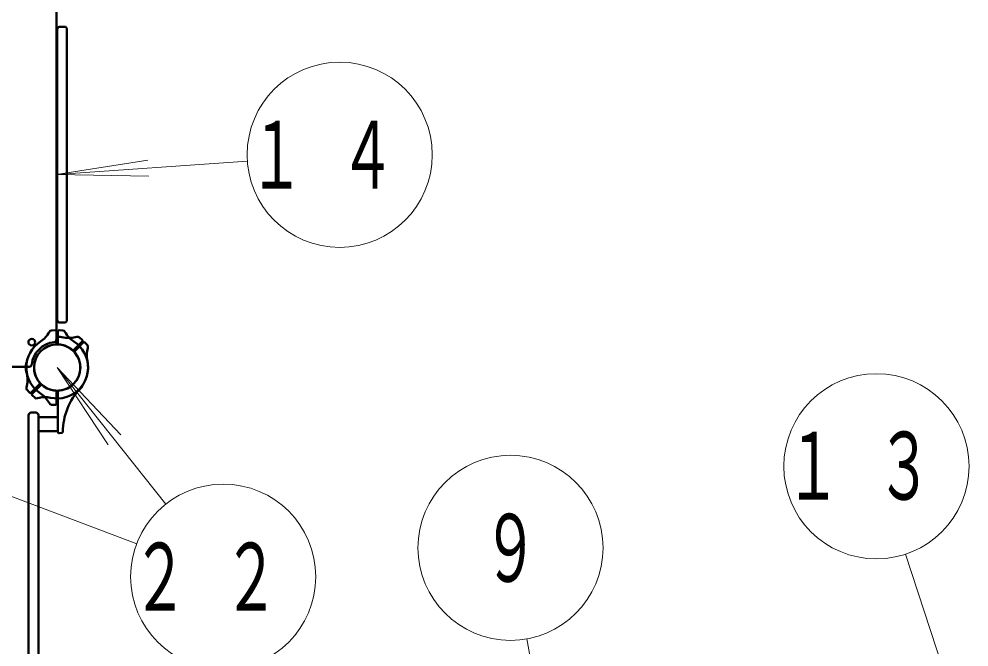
# Model space of a CAD drawing. Units: millimetres on the paper, scale 1:60. Extents: x -385 to 0, y -594 to 267.
# Drawn here: x -256.59 to -225.81, y 130.66 to 151.01 of the extents above; entities that cross this region are included whole.
import ezdxf
from ezdxf.enums import TextEntityAlignment as Align

# ---------------------------------------------------------------- set-up
doc = ezdxf.new("R2010")
doc.units = ezdxf.units.MM
doc.layers.add('LY_1', color=140, linetype='Continuous', lineweight=50)
doc.styles.add('ＭＳ ゴシック', font='')
doc.styles.get('ＭＳ ゴシック').set_extended_font_data('MS Gothic')

msp = doc.modelspace()

# ---------------------------------------------------------------- linework, layer by layer
at = {"layer": 'LY_1'}
for p, q in [((-255.381, 145.967), (-255.381, 151.307)), ((-255.356, 141.259), (-255.356, 150.675)), ((-255.123, 150.759), (-255.273, 150.759)), ((-255.04, 141.259), (-255.04, 150.675)), ((-255.381, 145.967), (-255.381, 140.627)), ((-255.123, 141.175), (-255.273, 141.175)), ((-255.416, 140.924), (-255.547, 140.92)), ((-255.381, 140.498), (-255.381, 140.891)), ((-255.331, 140.498), (-255.331, 140.891)), ((-255.297, 140.924), (-255.176, 140.92)), ((-254.822, 140.287), (-254.544, 140.565)), ((-254.786, 140.252), (-254.509, 140.529)), ((-254.545, 140.613), (-254.634, 140.695)), ((-254.461, 140.529), (-254.378, 140.44)), ((-256.342, 139.884), (-256.345, 139.884)), ((-261.606, 139.742), (-256.267, 139.742)), ((-256.342, 139.55), (-256.345, 139.55)), ((-255.926, 139.182), (-256.204, 138.905)), ((-256.252, 138.906), (-256.341, 139.001)), ((-255.891, 139.147), (-256.169, 138.869)), ((-255.381, 138.936), (-255.381, 138.543)), ((-255.331, 138.936), (-255.331, 137.626)), ((-254.777, 138.902), (-254.775, 138.9)), ((-254.541, 139.138), (-254.539, 139.136)), ((-256.168, 138.821), (-256.072, 138.732)), ((-256.198, 138.259), (-256.048, 138.259)), ((-255.416, 138.51), (-255.537, 138.514)), ((-256.281, 138.175), (-256.281, 128.759)), ((-255.965, 138.175), (-255.965, 128.759)), ((-255.331, 138.11), (-255.965, 138.11)), ((-255.331, 137.657), (-255.965, 137.657)), ((-255.296, 137.593), (-255.209, 137.598))]:
    msp.add_line(p, q, dxfattribs=at)
at = {"layer": 'LY_1', "color": 7, "lineweight": 13}
for p, q in [((-255.381, 145.967), (-252.418, 146.437)), ((-249.194, 146.401), (-255.381, 145.967)), ((-255.381, 145.967), (-252.382, 145.915)), ((-252.78, 134.003), (-267.856, 139.717)), ((-255.356, 139.717), (-253.293, 137.539)), ((-255.356, 139.717), (-253.703, 137.214)), ((-251.84, 135.289), (-255.356, 139.717)), ((-227.868, 133.67), (-225.846, 127.53)), ((-240.136, 130.924), (-238.981, 124.487))]:
    msp.add_line(p, q, dxfattribs=at)
for centre in [(-246.201, 146.611), (-228.807, 136.519), (-240.666, 133.877), (-249.975, 132.94)]:
    msp.add_circle(centre, 3, dxfattribs=at)
at = {"layer": 'LY_1'}
msp.add_circle((-256.181, 140.542), 0.108, dxfattribs=at)
for centre, radius, start, end in [((-255.273, 150.675), 0.0833, 90, 180), ((-255.123, 150.675), 0.0833, 0, 90), ((-255.273, 141.259), 0.0833, 180, 270), ((-255.123, 141.259), 0.0833, 270, 0), ((-256.348, 141.259), 0.833, 302.7272, 332.5412), ((-255.534, 140.837), 0.0833, 92, 152.5412), ((-255.415, 140.891), 0.0333, 0, 92), ((-255.356, 139.717), 1, 77.7272, 91.4325), ((-255.298, 140.891), 0.0333, 88, 180), ((-255.179, 140.837), 0.0833, 27.4588, 88), ((-255.179, 140.837), 0.0833, 27.4588, 88), ((-254.967, 141.509), 0.833, 257.7272, 287.5412), ((-254.365, 141.259), 0.833, 207.4588, 237.2728), ((-254.69, 140.634), 0.0833, 47, 107.5412), ((-255.356, 139.717), 1, 122.7272, 180), ((-255.356, 139.717), 0.833, 96.7872, 173.2128), ((-255.356, 139.717), 0.75, 94.2707, 180), ((-255.356, 139.717), 0.75, 49.2707, 135), ((-255.465, 140.627), 0.0833, 276.7872, 0), ((-255.415, 140.498), 0.0333, 274.2707, 0), ((-255.298, 140.498), 0.0333, 180, 265.7293), ((-255.356, 139.717), 0.75, 0, 85.7293), ((-255.356, 139.717), 1, 0, 57.2728), ((-254.568, 140.588), 0.0333, 315, 47), ((-254.485, 140.506), 0.0333, 43, 135), ((-254.439, 140.383), 0.0833, 342.4588, 43), ((-255.356, 139.717), 0.75, 135, 220.7293), ((-254.845, 140.311), 0.0333, 229.2707, 315), ((-255.356, 139.717), 0.75, 315, 40.7293), ((-254.763, 140.228), 0.0333, 135, 220.7293), ((-253.565, 140.107), 0.833, 162.4588, 192.2728), ((-255.356, 139.717), 1.017, 171.3731, 180), ((-256.345, 139.867), 0.0167, 90, 171.3731), ((-256.267, 139.825), 0.0833, 270, 353.2128), ((-255.356, 139.717), 1, 315, 12.2728), ((-255.356, 139.717), 1.017, 180, 188.6269), ((-256.345, 139.567), 0.0167, 188.6269, 270), ((-255.356, 139.717), 1, 178.5675, 192.2728), ((-255.356, 139.717), 1, 180, 237.2728), ((-257.148, 139.327), 0.833, 342.4588, 12.2728), ((-255.356, 139.717), 0.75, 180, 265.7293), ((-255.356, 139.717), 0.75, 274.2707, 0), ((-255.356, 139.717), 1, 317.7828, 0), ((-255.95, 139.206), 0.0333, 315, 40.7293), ((-255.867, 139.123), 0.0333, 49.2707, 135), ((-255.356, 139.717), 0.75, 229.2707, 315), ((-256.274, 139.051), 0.0833, 162.4588, 223), ((-256.228, 138.928), 0.0333, 223, 315), ((-256.145, 138.846), 0.0333, 135, 227), ((-256.348, 138.175), 0.833, 27.4588, 57.2728), ((-255.356, 139.717), 1, 257.7272, 315), ((-255.415, 138.936), 0.0333, 0, 85.7293), ((-255.298, 138.936), 0.0333, 94.2707, 180), ((-253.011, 137.589), 2.167, 137.7828, 178.9159), ((-254.763, 138.912), 0.0167, 225, 306.3731), ((-255.356, 139.717), 1.017, 306.3731, 315), ((-255.356, 139.717), 1.017, 315, 323.6269), ((-254.551, 139.124), 0.0167, 323.6269, 45), ((-256.022, 138.8), 0.0833, 227, 287.5412), ((-255.746, 137.926), 0.833, 77.7272, 107.5412), ((-255.534, 138.597), 0.0833, 207.4588, 268), ((-255.415, 138.543), 0.0333, 268, 0), ((-256.198, 138.175), 0.0833, 90, 180), ((-256.048, 138.175), 0.0833, 0, 90), ((-255.298, 137.626), 0.0333, 180, 273), ((-255.211, 137.631), 0.0333, 273, 358.9158)]:
    msp.add_arc(centre, radius, start, end, dxfattribs=at)

# ---------------------------------------------------------------- texts
at = {"layer": 'LY_1', "color": 7, "style": 'ＭＳ ゴシック', "width": 0.6}
msp.add_text('９', height=2.199, dxfattribs=at).set_placement((-240.666, 133.877), align=Align.MIDDLE_CENTER)
at = {"layer": 'LY_1', "color": 7, "char_height": 2.199, "attachment_point": 5, "style": 'ＭＳ ゴシック'}
for s, insert in [('\\T1.64;\\W0.6;１４', (-246.201, 146.611)), ('\\T1.64;\\W0.6;１３', (-228.807, 136.519)), ('\\T1.64;\\W0.6;２２', (-249.975, 132.94))]:
    msp.add_mtext(s, dxfattribs=dict(at, insert=insert))

doc.saveas('drawing.dxf')
